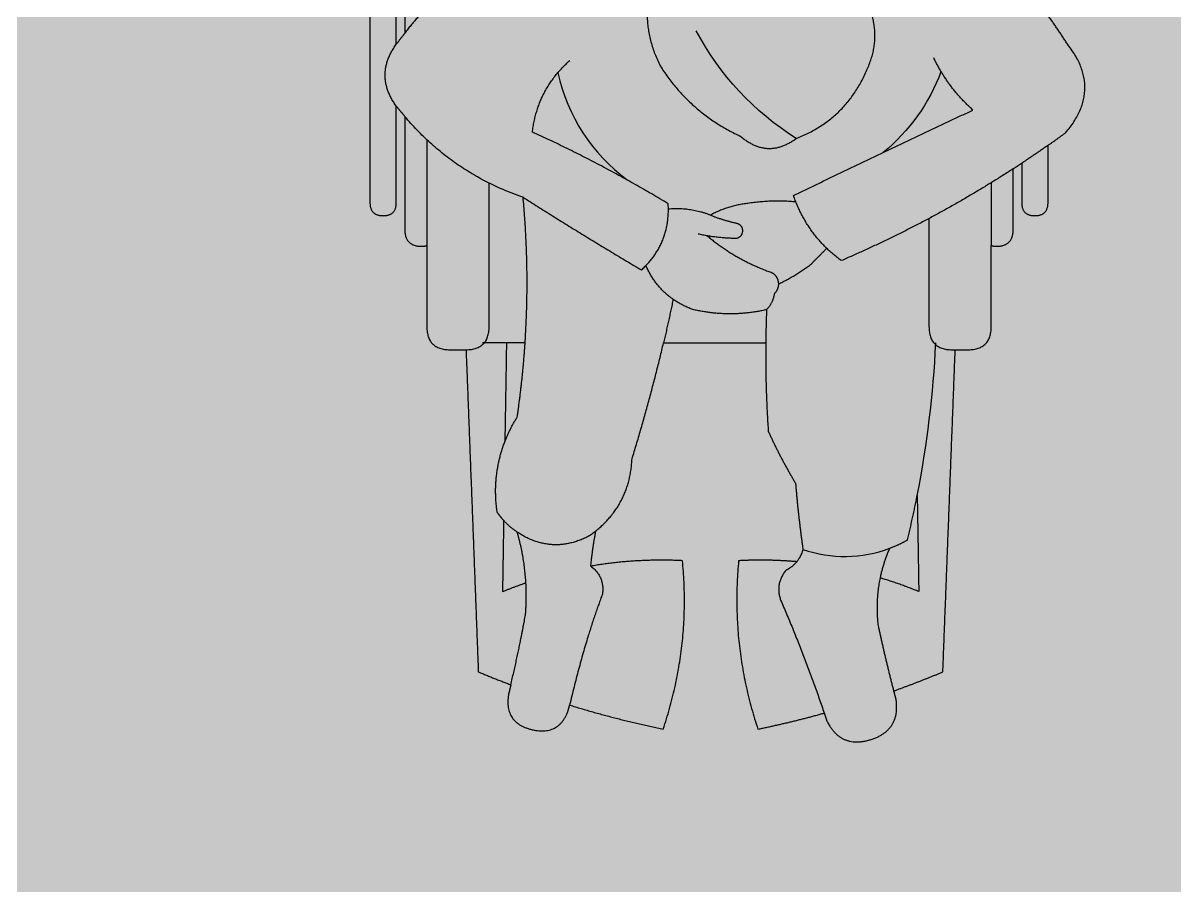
# Model space of a CAD drawing. Header units: metres. Extents: x -21.1 to 22.4, y -24.6 to 9.7.
# Drawn here: x 16.882 to 18.251, y -15.346 to -14.32 of the extents above; entities that cross this region are included whole.
import ezdxf

# ---------------------------------------------------------------- set-up
doc = ezdxf.new("R2010")
doc.units = ezdxf.units.M
doc.layers.add('Imported blocks', color=7, linetype='Continuous', true_color=0xc57dd9)
doc.layers.add('Style example', color=7, linetype='Continuous', true_color=0x469c80)

# ---------------------------------------------------------------- blocks, each defined once
blk = doc.blocks.new('Person disabled B')
at = {"layer": 'Imported blocks', "transparency": 33554483}
h = blk.add_hatch(color=256, dxfattribs=at)
edge = h.paths.add_edge_path(flags=0)
edge.add_spline(control_points=[(0.9569, 1.0308), (0.9569, 1.1481), (0.9569, 1.2653)], knot_values=[0, 0, 0, 1, 1, 1], degree=2, periodic=0)
edge.add_spline(control_points=[(0.9569, 1.2653), (0.9595, 1.2691), (0.962, 1.2729)], knot_values=[0, 0, 0, 1, 1, 1], degree=2, periodic=0)
edge.add_spline(control_points=[(0.962, 1.2729), (0.962, 1.3241), (0.962, 1.3754)], knot_values=[0, 0, 0, 1, 1, 1], degree=2, periodic=0)
edge.add_spline(control_points=[(0.962, 1.3754), (0.943, 1.3754), (0.9241, 1.3754)], knot_values=[0, 0, 0, 1, 1, 1], degree=2, periodic=0)
edge.add_spline(control_points=[(0.9241, 1.3754), (0.9241, 1.3238), (0.9241, 1.2723)], knot_values=[0, 0, 0, 1, 1, 1], degree=2, periodic=0)
edge.add_spline(control_points=[(0.9241, 1.2723), (0.9281, 1.2684), (0.9321, 1.2645)], knot_values=[0, 0, 0, 1, 1, 1], degree=2, periodic=0)
edge.add_spline(control_points=[(0.9321, 1.2645), (0.9321, 1.205), (0.9321, 1.1456)], knot_values=[0, 0, 0, 1, 1, 1], degree=2, periodic=0)
edge.add_spline(control_points=[(0.9321, 1.1456), (0.703, 1.169), (0.474, 1.1456)], knot_values=[0, 0, 0, 1, 1, 1], degree=2, periodic=0)
edge.add_spline(control_points=[(0.474, 1.1456), (0.474, 1.205), (0.474, 1.2645)], knot_values=[0, 0, 0, 1, 1, 1], degree=2, periodic=0)
edge.add_spline(control_points=[(0.474, 1.2645), (0.478, 1.2684), (0.4819, 1.2723)], knot_values=[0, 0, 0, 1, 1, 1], degree=2, periodic=0)
edge.add_spline(control_points=[(0.4819, 1.2723), (0.4819, 1.3238), (0.4819, 1.3754)], knot_values=[0, 0, 0, 1, 1, 1], degree=2, periodic=0)
edge.add_spline(control_points=[(0.4819, 1.3754), (0.463, 1.3754), (0.4441, 1.3754)], knot_values=[0, 0, 0, 1, 1, 1], degree=2, periodic=0)
edge.add_spline(control_points=[(0.4441, 1.3754), (0.4441, 1.3241), (0.4441, 1.2729)], knot_values=[0, 0, 0, 1, 1, 1], degree=2, periodic=0)
edge.add_spline(control_points=[(0.4441, 1.2729), (0.4466, 1.2691), (0.4491, 1.2653)], knot_values=[0, 0, 0, 1, 1, 1], degree=2, periodic=0)
edge.add_spline(control_points=[(0.4491, 1.2653), (0.4491, 1.1481), (0.4491, 1.0309)], knot_values=[0, 0, 0, 1, 1, 1], degree=2, periodic=0)
edge.add_spline(control_points=[(0.4491, 1.0309), (0.4465, 1.0315), (0.4439, 1.0315)], knot_values=[0, 0, 0, 1, 1, 1], degree=2, periodic=0)
edge.add_spline(control_points=[(0.4439, 1.0315), (0.4353, 1.0315), (0.4267, 1.0315)], knot_values=[0, 0, 0, 1, 1, 1], degree=2, periodic=0)
edge.add_spline(control_points=[(0.4267, 1.0315), (0.42, 1.0315), (0.4143, 1.0281)], knot_values=[0, 0, 0, 1, 1, 1], degree=2, periodic=0)
edge.add_spline(control_points=[(0.4143, 1.0281), (0.4143, 1.1555), (0.4143, 1.2829)], knot_values=[0, 0, 0, 1, 1, 1], degree=2, periodic=0)
edge.add_spline(control_points=[(0.4143, 1.2829), (0.4143, 1.3008), (0.3964, 1.3008)], knot_values=[0, 0, 0, 1, 1, 1], degree=2, periodic=0)
edge.add_spline(control_points=[(0.3964, 1.3008), (0.3786, 1.3008), (0.3786, 1.2829)], knot_values=[0, 0, 0, 1, 1, 1], degree=2, periodic=0)
edge.add_spline(control_points=[(0.3786, 1.2829), (0.3786, 1.0717), (0.3786, 0.8604)], knot_values=[0, 0, 0, 1, 1, 1], degree=2, periodic=0)
edge.add_spline(control_points=[(0.3786, 0.8604), (0.3741, 0.8545), (0.3695, 0.8485)], knot_values=[0, 0, 0, 1, 1, 1], degree=2, periodic=0)
edge.add_spline(control_points=[(0.3695, 0.8485), (0.3695, 1.0486), (0.3695, 1.2488)], knot_values=[0, 0, 0, 1, 1, 1], degree=2, periodic=0)
edge.add_spline(control_points=[(0.3695, 1.2488), (0.3695, 1.2628), (0.3555, 1.2628)], knot_values=[0, 0, 0, 1, 1, 1], degree=2, periodic=0)
edge.add_spline(control_points=[(0.3555, 1.2628), (0.3414, 1.2628), (0.3414, 1.2488)], knot_values=[0, 0, 0, 1, 1, 1], degree=2, periodic=0)
edge.add_spline(control_points=[(0.3414, 1.2488), (0.3414, 0.9641), (0.3414, 0.6794)], knot_values=[0, 0, 0, 1, 1, 1], degree=2, periodic=0)
edge.add_spline(control_points=[(0.3414, 0.6794), (0.3414, 0.6654), (0.3555, 0.6654)], knot_values=[0, 0, 0, 1, 1, 1], degree=2, periodic=0)
edge.add_spline(control_points=[(0.3555, 0.6654), (0.3695, 0.6654), (0.3695, 0.6794)], knot_values=[0, 0, 0, 1, 1, 1], degree=2, periodic=0)
edge.add_spline(control_points=[(0.3695, 0.6794), (0.3695, 0.7309), (0.3695, 0.7823)], knot_values=[0, 0, 0, 1, 1, 1], degree=2, periodic=0)
edge.add_spline(control_points=[(0.3695, 0.7823), (0.3741, 0.7768), (0.3786, 0.7713)], knot_values=[0, 0, 0, 1, 1, 1], degree=2, periodic=0)
edge.add_spline(control_points=[(0.3786, 0.7713), (0.3786, 0.7109), (0.3786, 0.6505)], knot_values=[0, 0, 0, 1, 1, 1], degree=2, periodic=0)
edge.add_spline(control_points=[(0.3786, 0.6505), (0.3786, 0.6327), (0.3964, 0.6327)], knot_values=[0, 0, 0, 1, 1, 1], degree=2, periodic=0)
edge.add_spline(control_points=[(0.3964, 0.6327), (0.3993, 0.6327), (0.4021, 0.6336)], knot_values=[0, 0, 0, 1, 1, 1], degree=2, periodic=0)
edge.add_spline(control_points=[(0.4021, 0.6336), (0.4021, 0.5903), (0.4021, 0.5469)], knot_values=[0, 0, 0, 1, 1, 1], degree=2, periodic=0)
edge.add_spline(control_points=[(0.4021, 0.5469), (0.4021, 0.5223), (0.4267, 0.5223)], knot_values=[0, 0, 0, 1, 1, 1], degree=2, periodic=0)
edge.add_spline(control_points=[(0.4267, 0.5223), (0.4353, 0.5223), (0.4439, 0.5223)], knot_values=[0, 0, 0, 1, 1, 1], degree=2, periodic=0)
edge.add_spline(control_points=[(0.4439, 0.5223), (0.4505, 0.3503), (0.457, 0.1783)], knot_values=[0, 0, 0, 1, 1, 1], degree=2, periodic=0)
edge.add_spline(control_points=[(0.457, 0.1783), (0.4743, 0.1711), (0.4917, 0.1645)], knot_values=[0, 0, 0, 1, 1, 1], degree=2, periodic=0)
edge.add_spline(control_points=[(0.4917, 0.1645), (0.4905, 0.1594), (0.4892, 0.1541)], knot_values=[0, 0, 0, 1, 1, 1], degree=2, periodic=0)
edge.add_spline(control_points=[(0.4892, 0.1541), (0.4844, 0.1235), (0.5146, 0.1166)], knot_values=[0, 0, 0, 1, 1, 1], degree=2, periodic=0)
edge.add_spline(control_points=[(0.5146, 0.1166), (0.5447, 0.1097), (0.5536, 0.1394)], knot_values=[0, 0, 0, 1, 1, 1], degree=2, periodic=0)
edge.add_spline(control_points=[(0.5536, 0.1394), (0.554, 0.1411), (0.5544, 0.1429)], knot_values=[0, 0, 0, 1, 1, 1], degree=2, periodic=0)
edge.add_spline(control_points=[(0.5544, 0.1429), (0.6038, 0.1276), (0.6543, 0.1172)], knot_values=[0, 0, 0, 1, 1, 1], degree=2, periodic=0)
edge.add_spline(control_points=[(0.6543, 0.1172), (0.6838, 0.2049), (0.6749, 0.297)], knot_values=[0, 0, 0, 1, 1, 1], degree=2, periodic=0)
edge.add_spline(control_points=[(0.6749, 0.297), (0.6256, 0.2995), (0.577, 0.2912)], knot_values=[0, 0, 0, 1, 1, 1], degree=2, periodic=0)
edge.add_spline(control_points=[(0.577, 0.2912), (0.579, 0.31), (0.5824, 0.3287)], knot_values=[0, 0, 0, 1, 1, 1], degree=2, periodic=0)
edge.add_spline(control_points=[(0.5824, 0.3287), (0.619, 0.3586), (0.621, 0.4058)], knot_values=[0, 0, 0, 1, 1, 1], degree=2, periodic=0)
edge.add_spline(control_points=[(0.621, 0.4058), (0.64, 0.4671), (0.6546, 0.5295)], knot_values=[0, 0, 0, 1, 1, 1], degree=2, periodic=0)
edge.add_spline(control_points=[(0.6546, 0.5295), (0.7091, 0.5295), (0.7637, 0.5295)], knot_values=[0, 0, 0, 1, 1, 1], degree=2, periodic=0)
edge.add_spline(control_points=[(0.7637, 0.5295), (0.7632, 0.4823), (0.7664, 0.4352)], knot_values=[0, 0, 0, 1, 1, 1], degree=2, periodic=0)
edge.add_spline(control_points=[(0.7664, 0.4352), (0.7793, 0.4066), (0.7955, 0.3797)], knot_values=[0, 0, 0, 1, 1, 1], degree=2, periodic=0)
edge.add_spline(control_points=[(0.7955, 0.3797), (0.7984, 0.3443), (0.8034, 0.3091)], knot_values=[0, 0, 0, 1, 1, 1], degree=2, periodic=0)
edge.add_spline(control_points=[(0.8034, 0.3091), (0.8015, 0.3018), (0.7967, 0.2959)], knot_values=[0, 0, 0, 1, 1, 1], degree=2, periodic=0)
edge.add_spline(control_points=[(0.7967, 0.2959), (0.7658, 0.2986), (0.7348, 0.297)], knot_values=[0, 0, 0, 1, 1, 1], degree=2, periodic=0)
edge.add_spline(control_points=[(0.7348, 0.297), (0.726, 0.2049), (0.7554, 0.1172)], knot_values=[0, 0, 0, 1, 1, 1], degree=2, periodic=0)
edge.add_spline(control_points=[(0.7554, 0.1172), (0.791, 0.1245), (0.8261, 0.1343)], knot_values=[0, 0, 0, 1, 1, 1], degree=2, periodic=0)
edge.add_spline(control_points=[(0.8261, 0.1343), (0.8273, 0.1305), (0.8286, 0.1267)], knot_values=[0, 0, 0, 1, 1, 1], degree=2, periodic=0)
edge.add_spline(control_points=[(0.8286, 0.1267), (0.843, 0.0962), (0.8753, 0.1059)], knot_values=[0, 0, 0, 1, 1, 1], degree=2, periodic=0)
edge.add_spline(control_points=[(0.8753, 0.1059), (0.9075, 0.1156), (0.9028, 0.1489)], knot_values=[0, 0, 0, 1, 1, 1], degree=2, periodic=0)
edge.add_spline(control_points=[(0.9028, 0.1489), (0.9016, 0.1534), (0.9004, 0.158)], knot_values=[0, 0, 0, 1, 1, 1], degree=2, periodic=0)
edge.add_spline(control_points=[(0.9004, 0.158), (0.9268, 0.1675), (0.9527, 0.1783)], knot_values=[0, 0, 0, 1, 1, 1], degree=2, periodic=0)
edge.add_spline(control_points=[(0.9527, 0.1783), (0.9593, 0.3503), (0.9659, 0.5223)], knot_values=[0, 0, 0, 1, 1, 1], degree=2, periodic=0)
edge.add_spline(control_points=[(0.9659, 0.5223), (0.9728, 0.5223), (0.9798, 0.5223)], knot_values=[0, 0, 0, 1, 1, 1], degree=2, periodic=0)
edge.add_spline(control_points=[(0.9798, 0.5223), (1.0043, 0.5223), (1.0043, 0.5469)], knot_values=[0, 0, 0, 1, 1, 1], degree=2, periodic=0)
edge.add_spline(control_points=[(1.0043, 0.5469), (1.0043, 0.5903), (1.0043, 0.6336)], knot_values=[0, 0, 0, 1, 1, 1], degree=2, periodic=0)
edge.add_spline(control_points=[(1.0043, 0.6336), (1.007, 0.6327), (1.0099, 0.6327)], knot_values=[0, 0, 0, 1, 1, 1], degree=2, periodic=0)
edge.add_spline(control_points=[(1.0099, 0.6327), (1.0277, 0.6327), (1.0277, 0.6505)], knot_values=[0, 0, 0, 1, 1, 1], degree=2, periodic=0)
edge.add_spline(control_points=[(1.0277, 0.6505), (1.0277, 0.683), (1.0277, 0.7154)], knot_values=[0, 0, 0, 1, 1, 1], degree=2, periodic=0)
edge.add_spline(control_points=[(1.0277, 0.7154), (1.0323, 0.7184), (1.0368, 0.7214)], knot_values=[0, 0, 0, 1, 1, 1], degree=2, periodic=0)
edge.add_spline(control_points=[(1.0368, 0.7214), (1.0368, 0.7004), (1.0368, 0.6794)], knot_values=[0, 0, 0, 1, 1, 1], degree=2, periodic=0)
edge.add_spline(control_points=[(1.0368, 0.6794), (1.0368, 0.6654), (1.0508, 0.6654)], knot_values=[0, 0, 0, 1, 1, 1], degree=2, periodic=0)
edge.add_spline(control_points=[(1.0508, 0.6654), (1.0649, 0.6654), (1.0649, 0.6794)], knot_values=[0, 0, 0, 1, 1, 1], degree=2, periodic=0)
edge.add_spline(control_points=[(1.0649, 0.6794), (1.0649, 0.7099), (1.0649, 0.7405)], knot_values=[0, 0, 0, 1, 1, 1], degree=2, periodic=0)
edge.add_spline(control_points=[(1.0649, 0.7405), (1.0744, 0.7471), (1.0837, 0.754)], knot_values=[0, 0, 0, 1, 1, 1], degree=2, periodic=0)
edge.add_spline(control_points=[(1.0837, 0.754), (1.124, 0.8009), (1.0852, 0.8491)], knot_values=[0, 0, 0, 1, 1, 1], degree=2, periodic=0)
edge.add_spline(control_points=[(1.0852, 0.8491), (1.0755, 0.8644), (1.0649, 0.8792)], knot_values=[0, 0, 0, 1, 1, 1], degree=2, periodic=0)
edge.add_spline(control_points=[(1.0649, 0.8792), (1.0649, 1.064), (1.0649, 1.2488)], knot_values=[0, 0, 0, 1, 1, 1], degree=2, periodic=0)
edge.add_spline(control_points=[(1.0649, 1.2488), (1.0649, 1.2628), (1.0508, 1.2628)], knot_values=[0, 0, 0, 1, 1, 1], degree=2, periodic=0)
edge.add_spline(control_points=[(1.0508, 1.2628), (1.0368, 1.2628), (1.0368, 1.2488)], knot_values=[0, 0, 0, 1, 1, 1], degree=2, periodic=0)
edge.add_spline(control_points=[(1.0368, 1.2488), (1.0368, 1.0822), (1.0368, 0.9156)], knot_values=[0, 0, 0, 1, 1, 1], degree=2, periodic=0)
edge.add_spline(control_points=[(1.0368, 0.9156), (1.0323, 0.921), (1.0277, 0.9263)], knot_values=[0, 0, 0, 1, 1, 1], degree=2, periodic=0)
edge.add_spline(control_points=[(1.0277, 0.9263), (1.0277, 1.1046), (1.0277, 1.2829)], knot_values=[0, 0, 0, 1, 1, 1], degree=2, periodic=0)
edge.add_spline(control_points=[(1.0277, 1.2829), (1.0277, 1.3008), (1.0099, 1.3008)], knot_values=[0, 0, 0, 1, 1, 1], degree=2, periodic=0)
edge.add_spline(control_points=[(1.0099, 1.3008), (0.992, 1.3008), (0.992, 1.2829)], knot_values=[0, 0, 0, 1, 1, 1], degree=2, periodic=0)
edge.add_spline(control_points=[(0.992, 1.2829), (0.992, 1.1556), (0.992, 1.0282)], knot_values=[0, 0, 0, 1, 1, 1], degree=2, periodic=0)
edge.add_spline(control_points=[(0.992, 1.0282), (0.9863, 1.0315), (0.9798, 1.0315)], knot_values=[0, 0, 0, 1, 1, 1], degree=2, periodic=0)
edge.add_spline(control_points=[(0.9798, 1.0315), (0.9711, 1.0315), (0.9625, 1.0315)], knot_values=[0, 0, 0, 1, 1, 1], degree=2, periodic=0)
edge.add_spline(control_points=[(0.9625, 1.0315), (0.9597, 1.0315), (0.9569, 1.0308)], knot_values=[0, 0, 0, 1, 1, 1], degree=2, periodic=0)
h = blk.add_hatch(color=256, dxfattribs=at)
edge = h.paths.add_edge_path(flags=0)
edge.add_spline(control_points=[(1.0277, 0.9263), (1.0006, 0.9576), (0.9697, 0.9851)], knot_values=[0, 0, 0, 1, 1, 1], degree=2, periodic=0)
edge.add_spline(control_points=[(0.9697, 0.9851), (0.9191, 1.0533), (0.8461, 1.0967)], knot_values=[0, 0, 0, 1, 1, 1], degree=2, periodic=0)
edge.add_spline(control_points=[(0.8461, 1.0967), (0.7611, 1.1273), (0.6733, 1.1061)], knot_values=[0, 0, 0, 1, 1, 1], degree=2, periodic=0)
edge.add_spline(control_points=[(0.6733, 1.1061), (0.5721, 1.0886), (0.5179, 1.0015)], knot_values=[0, 0, 0, 1, 1, 1], degree=2, periodic=0)
edge.add_spline(control_points=[(0.5179, 1.0015), (0.4821, 0.9552), (0.4385, 0.9162)], knot_values=[0, 0, 0, 1, 1, 1], degree=2, periodic=0)
edge.add_spline(control_points=[(0.4385, 0.9162), (0.4035, 0.8937), (0.3786, 0.8604)], knot_values=[0, 0, 0, 1, 1, 1], degree=2, periodic=0)
edge.add_line((0.3786, 0.8604), (1.0277, 0.9263))
h = blk.add_hatch(color=256, dxfattribs=at)
edge = h.paths.add_edge_path(flags=0)
edge.add_spline(control_points=[(0.8125, 0.971), (0.7715, 1.0175), (0.7145, 0.993)], knot_values=[0, 0, 0, 1, 1, 1], degree=2, periodic=0)
edge.add_spline(control_points=[(0.7145, 0.993), (0.6696, 0.9717), (0.6469, 0.9276)], knot_values=[0, 0, 0, 1, 1, 1], degree=2, periodic=0)
edge.add_spline(control_points=[(0.6469, 0.9276), (0.6252, 0.8746), (0.652, 0.8239)], knot_values=[0, 0, 0, 1, 1, 1], degree=2, periodic=0)
edge.add_spline(control_points=[(0.652, 0.8239), (0.6838, 0.7746), (0.737, 0.7501)], knot_values=[0, 0, 0, 1, 1, 1], degree=2, periodic=0)
edge.add_spline(control_points=[(0.737, 0.7501), (0.7657, 0.7255), (0.7962, 0.7478)], knot_values=[0, 0, 0, 1, 1, 1], degree=2, periodic=0)
edge.add_spline(control_points=[(0.7962, 0.7478), (0.8494, 0.7685), (0.8717, 0.8211)], knot_values=[0, 0, 0, 1, 1, 1], degree=2, periodic=0)
edge.add_spline(control_points=[(0.8717, 0.8211), (0.8931, 0.8683), (0.861, 0.909)], knot_values=[0, 0, 0, 1, 1, 1], degree=2, periodic=0)
edge.add_spline(control_points=[(0.861, 0.909), (0.8372, 0.9403), (0.8125, 0.971)], knot_values=[0, 0, 0, 1, 1, 1], degree=2, periodic=0)
h = blk.add_hatch(color=256, dxfattribs=at)
edge = h.paths.add_edge_path(flags=0)
edge.add_spline(control_points=[(0.7962, 0.7478), (0.751, 0.7764), (0.7145, 0.8157), (0.6895, 0.8629)], knot_values=[0, 0, 0, 0, 1, 1, 1, 1], degree=3, periodic=0)
edge.add_line((0.6895, 0.8629), (0.7962, 0.7478))
h = blk.add_hatch(color=256, dxfattribs=at)
edge = h.paths.add_edge_path(flags=0)
edge.add_spline(control_points=[(0.3695, 0.7823), (0.3456, 0.8154), (0.3695, 0.8485)], knot_values=[0, 0, 0, 1, 1, 1], degree=2, periodic=0)
edge.add_line((0.3695, 0.8485), (0.3695, 0.7823))
h = blk.add_hatch(color=256, dxfattribs=at)
edge = h.paths.add_edge_path(flags=0)
edge.add_spline(control_points=[(0.5069, 0.5295), (0.512, 0.6074), (0.5048, 0.6851)], knot_values=[0, 0, 0, 1, 1, 1], degree=2, periodic=0)
edge.add_spline(control_points=[(0.5048, 0.6851), (0.5672, 0.6452), (0.6311, 0.6075)], knot_values=[0, 0, 0, 1, 1, 1], degree=2, periodic=0)
edge.add_spline(control_points=[(0.6311, 0.6075), (0.6622, 0.636), (0.6596, 0.6781)], knot_values=[0, 0, 0, 1, 1, 1], degree=2, periodic=0)
edge.add_spline(control_points=[(0.6596, 0.6781), (0.5894, 0.7206), (0.5147, 0.7547)], knot_values=[0, 0, 0, 1, 1, 1], degree=2, periodic=0)
edge.add_spline(control_points=[(0.5147, 0.7547), (0.5202, 0.8006), (0.5548, 0.8312)], knot_values=[0, 0, 0, 1, 1, 1], degree=2, periodic=0)
edge.add_line((0.5548, 0.8312), (0.5069, 0.5295))
h = blk.add_hatch(color=256, dxfattribs=at)
edge = h.paths.add_edge_path(flags=0)
edge.add_spline(control_points=[(1.0277, 0.7154), (0.9401, 0.6586), (0.8443, 0.6174)], knot_values=[0, 0, 0, 1, 1, 1], degree=2, periodic=0)
edge.add_spline(control_points=[(0.8443, 0.6174), (0.808, 0.6443), (0.7933, 0.687)], knot_values=[0, 0, 0, 1, 1, 1], degree=2, periodic=0)
edge.add_spline(control_points=[(0.7933, 0.687), (0.8889, 0.733), (0.9848, 0.7782)], knot_values=[0, 0, 0, 1, 1, 1], degree=2, periodic=0)
edge.add_spline(control_points=[(0.9848, 0.7782), (0.9583, 0.8018), (0.943, 0.8338)], knot_values=[0, 0, 0, 1, 1, 1], degree=2, periodic=0)
edge.add_line((0.943, 0.8338), (1.0277, 0.7154))
h = blk.add_hatch(color=256, dxfattribs=at)
edge = h.paths.add_edge_path(flags=0)
edge.add_spline(control_points=[(0.542, 0.818), (0.5522, 0.7718), (0.578, 0.7318), (0.6159, 0.7035)], knot_values=[0, 0, 0, 0, 1, 1, 1, 1], degree=3, periodic=0)
edge.add_line((0.6159, 0.7035), (0.542, 0.818))
h = blk.add_hatch(color=256, dxfattribs=at)
edge = h.paths.add_edge_path(flags=0)
edge.add_spline(control_points=[(0.9507, 0.8193), (0.9381, 0.7854), (0.917, 0.7558), (0.889, 0.7328)], knot_values=[0, 0, 0, 0, 1, 1, 1, 1], degree=3, periodic=0)
edge.add_line((0.889, 0.7328), (0.9507, 0.8193))
h = blk.add_hatch(color=256, dxfattribs=at)
edge = h.paths.add_edge_path(flags=0)
edge.add_spline(control_points=[(0.5048, 0.6851), (0.4297, 0.7107), (0.3786, 0.7713)], knot_values=[0, 0, 0, 1, 1, 1], degree=2, periodic=0)
edge.add_line((0.3786, 0.7713), (0.5048, 0.6851))
h = blk.add_hatch(color=256, dxfattribs=at)
edge = h.paths.add_edge_path(flags=0)
edge.add_spline(control_points=[(0.4021, 0.7466), (0.4021, 0.6901), (0.4021, 0.6336)], knot_values=[0, 0, 0, 1, 1, 1], degree=2, periodic=0)
edge.add_line((0.4021, 0.6336), (0.4021, 0.7466))
h = blk.add_hatch(color=256, dxfattribs=at)
edge = h.paths.add_edge_path(flags=0)
edge.add_spline(control_points=[(1.0649, 0.7405), (1.051, 0.7307), (1.0368, 0.7214)], knot_values=[0, 0, 0, 1, 1, 1], degree=2, periodic=0)
edge.add_line((1.0368, 0.7214), (1.0649, 0.7405))
h = blk.add_hatch(color=256, dxfattribs=at)
edge = h.paths.add_edge_path(flags=0)
edge.add_spline(control_points=[(1.0043, 0.7006), (1.0043, 0.6671), (1.0043, 0.6336)], knot_values=[0, 0, 0, 1, 1, 1], degree=2, periodic=0)
edge.add_line((1.0043, 0.6336), (1.0043, 0.7006))
h = blk.add_hatch(color=256, dxfattribs=at)
edge = h.paths.add_edge_path(flags=0)
edge.add_spline(control_points=[(0.4439, 0.5223), (0.4685, 0.5223), (0.4685, 0.5469)], knot_values=[0, 0, 0, 1, 1, 1], degree=2, periodic=0)
edge.add_spline(control_points=[(0.4685, 0.5469), (0.4685, 0.6236), (0.4685, 0.7004)], knot_values=[0, 0, 0, 1, 1, 1], degree=2, periodic=0)
edge.add_line((0.4685, 0.7004), (0.4439, 0.5223))
h = blk.add_hatch(color=256, dxfattribs=at)
edge = h.paths.add_edge_path(flags=0)
edge.add_spline(control_points=[(0.7959, 0.6801), (0.7702, 0.6824), (0.7447, 0.6785)], knot_values=[0, 0, 0, 1, 1, 1], degree=2, periodic=0)
edge.add_spline(control_points=[(0.7447, 0.6785), (0.7235, 0.6762), (0.7049, 0.6661)], knot_values=[0, 0, 0, 1, 1, 1], degree=2, periodic=0)
edge.add_line((0.7049, 0.6661), (0.7959, 0.6801))
h = blk.add_hatch(color=256, dxfattribs=at)
edge = h.paths.add_edge_path(flags=0)
edge.add_spline(control_points=[(0.6598, 0.6727), (0.6859, 0.675), (0.7097, 0.664)], knot_values=[0, 0, 0, 1, 1, 1], degree=2, periodic=0)
edge.add_spline(control_points=[(0.7097, 0.664), (0.7215, 0.6598), (0.7337, 0.6572)], knot_values=[0, 0, 0, 1, 1, 1], degree=2, periodic=0)
edge.add_spline(control_points=[(0.7337, 0.6572), (0.7392, 0.6547), (0.7388, 0.6487)], knot_values=[0, 0, 0, 1, 1, 1], degree=2, periodic=0)
edge.add_spline(control_points=[(0.7388, 0.6487), (0.7383, 0.6427), (0.7325, 0.6411)], knot_values=[0, 0, 0, 1, 1, 1], degree=2, periodic=0)
edge.add_spline(control_points=[(0.7325, 0.6411), (0.7118, 0.6412), (0.6917, 0.6458)], knot_values=[0, 0, 0, 1, 1, 1], degree=2, periodic=0)
edge.add_line((0.6917, 0.6458), (0.6598, 0.6727))
h = blk.add_hatch(color=256, dxfattribs=at)
edge = h.paths.add_edge_path(flags=0)
edge.add_spline(control_points=[(0.9379, 0.6625), (0.9379, 0.6047), (0.9379, 0.5469)], knot_values=[0, 0, 0, 1, 1, 1], degree=2, periodic=0)
edge.add_spline(control_points=[(0.9379, 0.5469), (0.9379, 0.5223), (0.9625, 0.5223)], knot_values=[0, 0, 0, 1, 1, 1], degree=2, periodic=0)
edge.add_spline(control_points=[(0.9625, 0.5223), (0.9642, 0.5223), (0.9659, 0.5223)], knot_values=[0, 0, 0, 1, 1, 1], degree=2, periodic=0)
edge.add_line((0.9659, 0.5223), (0.9379, 0.6625))
h = blk.add_hatch(color=256, dxfattribs=at)
edge = h.paths.add_edge_path(flags=0)
edge.add_spline(control_points=[(0.7012, 0.6439), (0.7323, 0.6179), (0.7706, 0.6045)], knot_values=[0, 0, 0, 1, 1, 1], degree=2, periodic=0)
edge.add_spline(control_points=[(0.7706, 0.6045), (0.7764, 0.6008), (0.7771, 0.5939)], knot_values=[0, 0, 0, 1, 1, 1], degree=2, periodic=0)
edge.add_spline(control_points=[(0.7771, 0.5939), (0.7778, 0.5871), (0.7729, 0.5822)], knot_values=[0, 0, 0, 1, 1, 1], degree=2, periodic=0)
edge.add_spline(control_points=[(0.7729, 0.5822), (0.7714, 0.5723), (0.7645, 0.565)], knot_values=[0, 0, 0, 1, 1, 1], degree=2, periodic=0)
edge.add_spline(control_points=[(0.7645, 0.565), (0.7252, 0.556), (0.6859, 0.5652)], knot_values=[0, 0, 0, 1, 1, 1], degree=2, periodic=0)
edge.add_spline(control_points=[(0.6859, 0.5652), (0.6508, 0.578), (0.6358, 0.6122)], knot_values=[0, 0, 0, 1, 1, 1], degree=2, periodic=0)
edge.add_line((0.6358, 0.6122), (0.7012, 0.6439))
h = blk.add_hatch(color=256, dxfattribs=at)
edge = h.paths.add_edge_path(flags=0)
edge.add_spline(control_points=[(0.7772, 0.5925), (0.796, 0.6013), (0.8124, 0.6139)], knot_values=[0, 0, 0, 1, 1, 1], degree=2, periodic=0)
edge.add_spline(control_points=[(0.8124, 0.6139), (0.8206, 0.6223), (0.8288, 0.6306)], knot_values=[0, 0, 0, 1, 1, 1], degree=2, periodic=0)
edge.add_line((0.8288, 0.6306), (0.7772, 0.5925))
h = blk.add_hatch(color=256, dxfattribs=at)
edge = h.paths.add_edge_path(flags=0)
edge.add_spline(control_points=[(0.6649, 0.5763), (0.6601, 0.5528), (0.6546, 0.5295)], knot_values=[0, 0, 0, 1, 1, 1], degree=2, periodic=0)
edge.add_line((0.6546, 0.5295), (0.6649, 0.5763))
h = blk.add_hatch(color=256, dxfattribs=at)
edge = h.paths.add_edge_path(flags=0)
edge.add_spline(control_points=[(0.7645, 0.565), (0.7641, 0.5532), (0.7638, 0.5414), (0.7637, 0.5295)], knot_values=[0, 0, 0, 0, 1, 1, 1, 1], degree=3, periodic=0)
edge.add_line((0.7637, 0.5295), (0.7645, 0.565))
h = blk.add_hatch(color=256, dxfattribs=at)
edge = h.paths.add_edge_path(flags=0)
edge.add_spline(control_points=[(0.487, 0.5295), (0.4742, 0.5295), (0.4613, 0.5295)], knot_values=[0, 0, 0, 1, 1, 1], degree=2, periodic=0)
edge.add_line((0.4613, 0.5295), (0.487, 0.5295))
h = blk.add_hatch(color=256, dxfattribs=at)
edge = h.paths.add_edge_path(flags=0)
edge.add_spline(control_points=[(0.4853, 0.424), (0.4906, 0.4378), (0.4985, 0.4503)], knot_values=[0, 0, 0, 1, 1, 1], degree=2, periodic=0)
edge.add_spline(control_points=[(0.4985, 0.4503), (0.5043, 0.4897), (0.5069, 0.5295)], knot_values=[0, 0, 0, 1, 1, 1], degree=2, periodic=0)
edge.add_spline(control_points=[(0.5069, 0.5295), (0.497, 0.5295), (0.487, 0.5295)], knot_values=[0, 0, 0, 1, 1, 1], degree=2, periodic=0)
edge.add_spline(control_points=[(0.487, 0.5295), (0.4862, 0.4768), (0.4853, 0.424)], knot_values=[0, 0, 0, 1, 1, 1], degree=2, periodic=0)
h = blk.add_hatch(color=256, dxfattribs=at)
edge = h.paths.add_edge_path(flags=0)
edge.add_spline(control_points=[(0.9253, 0.3665), (0.9359, 0.4203), (0.9426, 0.4748), (0.9451, 0.5295)], knot_values=[0, 0, 0, 0, 1, 1, 1, 1], degree=3, periodic=0)
edge.add_line((0.9451, 0.5295), (0.9253, 0.3665))
h = blk.add_hatch(color=256, dxfattribs=at)
edge = h.paths.add_edge_path(flags=0)
edge.add_spline(control_points=[(0.4986, 0.3274), (0.4905, 0.3328), (0.484, 0.34)], knot_values=[0, 0, 0, 1, 1, 1], degree=2, periodic=0)
edge.add_spline(control_points=[(0.484, 0.34), (0.4803, 0.3442), (0.4772, 0.3488)], knot_values=[0, 0, 0, 1, 1, 1], degree=2, periodic=0)
edge.add_spline(control_points=[(0.4772, 0.3488), (0.4714, 0.3875), (0.4853, 0.424)], knot_values=[0, 0, 0, 1, 1, 1], degree=2, periodic=0)
edge.add_line((0.4853, 0.424), (0.4986, 0.3274))
h = blk.add_hatch(color=256, dxfattribs=at)
edge = h.paths.add_edge_path(flags=0)
edge.add_spline(control_points=[(0.9253, 0.3665), (0.9262, 0.3152), (0.927, 0.264)], knot_values=[0, 0, 0, 1, 1, 1], degree=2, periodic=0)
edge.add_spline(control_points=[(0.927, 0.264), (0.9069, 0.2723), (0.886, 0.2786)], knot_values=[0, 0, 0, 1, 1, 1], degree=2, periodic=0)
edge.add_spline(control_points=[(0.886, 0.2786), (0.8894, 0.295), (0.8961, 0.3104)], knot_values=[0, 0, 0, 1, 1, 1], degree=2, periodic=0)
edge.add_spline(control_points=[(0.8961, 0.3104), (0.9058, 0.314), (0.9149, 0.3191)], knot_values=[0, 0, 0, 1, 1, 1], degree=2, periodic=0)
edge.add_spline(control_points=[(0.9149, 0.3191), (0.9206, 0.3427), (0.9253, 0.3665)], knot_values=[0, 0, 0, 1, 1, 1], degree=2, periodic=0)
h = blk.add_hatch(color=256, dxfattribs=at)
edge = h.paths.add_edge_path(flags=0)
edge.add_spline(control_points=[(0.484, 0.34), (0.4834, 0.302), (0.4828, 0.264)], knot_values=[0, 0, 0, 1, 1, 1], degree=2, periodic=0)
edge.add_spline(control_points=[(0.4828, 0.264), (0.4951, 0.2691), (0.5078, 0.2734)], knot_values=[0, 0, 0, 1, 1, 1], degree=2, periodic=0)
edge.add_spline(control_points=[(0.5078, 0.2734), (0.5062, 0.3009), (0.4986, 0.3274)], knot_values=[0, 0, 0, 1, 1, 1], degree=2, periodic=0)
edge.add_spline(control_points=[(0.4986, 0.3274), (0.4905, 0.3328), (0.484, 0.34)], knot_values=[0, 0, 0, 1, 1, 1], degree=2, periodic=0)
h = blk.add_hatch(color=256, dxfattribs=at)
edge = h.paths.add_edge_path(flags=0)
edge.add_spline(control_points=[(0.5824, 0.3287), (0.5789, 0.3259), (0.5753, 0.3234)], knot_values=[0, 0, 0, 1, 1, 1], degree=2, periodic=0)
edge.add_spline(control_points=[(0.5753, 0.3234), (0.5357, 0.3028), (0.4986, 0.3274)], knot_values=[0, 0, 0, 1, 1, 1], degree=2, periodic=0)
edge.add_line((0.4986, 0.3274), (0.5824, 0.3287))
h = blk.add_hatch(color=256, dxfattribs=at)
edge = h.paths.add_edge_path(flags=0)
edge.add_spline(control_points=[(0.8034, 0.3091), (0.8337, 0.2986), (0.866, 0.299), (0.8961, 0.3104)], knot_values=[0, 0, 0, 0, 1, 1, 1, 1], degree=3, periodic=0)
edge.add_line((0.8961, 0.3104), (0.8034, 0.3091))
h = blk.add_hatch(color=256, dxfattribs=at)
edge = h.paths.add_edge_path(flags=0)
edge.add_spline(control_points=[(0.7967, 0.2959), (0.7919, 0.29), (0.7852, 0.2867)], knot_values=[0, 0, 0, 1, 1, 1], degree=2, periodic=0)
edge.add_spline(control_points=[(0.7852, 0.2867), (0.7736, 0.2724), (0.7796, 0.255)], knot_values=[0, 0, 0, 1, 1, 1], degree=2, periodic=0)
edge.add_spline(control_points=[(0.7796, 0.255), (0.8053, 0.1956), (0.8261, 0.1343)], knot_values=[0, 0, 0, 1, 1, 1], degree=2, periodic=0)
edge.add_line((0.8261, 0.1343), (0.7967, 0.2959))
h = blk.add_hatch(color=256, dxfattribs=at)
edge = h.paths.add_edge_path(flags=0)
edge.add_spline(control_points=[(0.577, 0.2912), (0.592, 0.2798), (0.5894, 0.2612)], knot_values=[0, 0, 0, 1, 1, 1], degree=2, periodic=0)
edge.add_spline(control_points=[(0.5894, 0.2612), (0.5707, 0.2118), (0.5544, 0.1429)], knot_values=[0, 0, 0, 1, 1, 1], degree=2, periodic=0)
edge.add_line((0.5544, 0.1429), (0.577, 0.2912))
h = blk.add_hatch(color=256, dxfattribs=at)
edge = h.paths.add_edge_path(flags=0)
edge.add_spline(control_points=[(0.4917, 0.1645), (0.5023, 0.2098), (0.5075, 0.2407)], knot_values=[0, 0, 0, 1, 1, 1], degree=2, periodic=0)
edge.add_spline(control_points=[(0.5075, 0.2407), (0.5087, 0.257), (0.5078, 0.2734)], knot_values=[0, 0, 0, 1, 1, 1], degree=2, periodic=0)
edge.add_line((0.5078, 0.2734), (0.4917, 0.1645))
h = blk.add_hatch(color=256, dxfattribs=at)
edge = h.paths.add_edge_path(flags=0)
edge.add_spline(control_points=[(0.9004, 0.158), (0.8915, 0.1925), (0.884, 0.2273)], knot_values=[0, 0, 0, 1, 1, 1], degree=2, periodic=0)
edge.add_spline(control_points=[(0.884, 0.2273), (0.8808, 0.2531), (0.886, 0.2786)], knot_values=[0, 0, 0, 1, 1, 1], degree=2, periodic=0)
edge.add_line((0.886, 0.2786), (0.9004, 0.158))
at = {"layer": 'Imported blocks'}
for points, degree in [([(0.3786, 1.2829), (0.3786, 1.0717), (0.3786, 0.8604)], 2), ([(0.3414, 1.2488), (0.3414, 0.9641), (0.3414, 0.6794)], 2), ([(0.3695, 0.8485), (0.3695, 1.0486), (0.3695, 1.2488)], 2), ([(0.6469, 0.9276), (0.6252, 0.8746), (0.652, 0.8239)], 2), ([(0.4385, 0.9162), (0.4035, 0.8937), (0.3786, 0.8604)], 2), ([(0.8717, 0.8211), (0.8931, 0.8683), (0.861, 0.909)], 2), ([(1.0852, 0.8491), (1.0755, 0.8644), (1.0649, 0.8792)], 2), ([(0.7962, 0.7478), (0.751, 0.7764), (0.7145, 0.8157), (0.6895, 0.8629)], 3), ([(0.3695, 0.7823), (0.3456, 0.8154), (0.3695, 0.8485)], 2), ([(0.3786, 0.8604), (0.3741, 0.8545), (0.3695, 0.8485)], 2), ([(1.0837, 0.754), (1.124, 0.8009), (1.0852, 0.8491)], 2), ([(0.5147, 0.7547), (0.5202, 0.8006), (0.5548, 0.8312)], 2), ([(0.652, 0.8239), (0.6838, 0.7746), (0.737, 0.7501)], 2), ([(0.9848, 0.7782), (0.9583, 0.8018), (0.943, 0.8338)], 2), ([(0.542, 0.818), (0.5522, 0.7718), (0.578, 0.7318), (0.6159, 0.7035)], 3), ([(0.7962, 0.7478), (0.8494, 0.7685), (0.8717, 0.8211)], 2), ([(0.9507, 0.8193), (0.9381, 0.7854), (0.917, 0.7558), (0.889, 0.7328)], 3), ([(0.3695, 0.6794), (0.3695, 0.7309), (0.3695, 0.7823)], 2), ([(0.3695, 0.7823), (0.3741, 0.7768), (0.3786, 0.7713)], 2), ([(0.7933, 0.687), (0.8889, 0.733), (0.9848, 0.7782)], 2), ([(0.3786, 0.7713), (0.3786, 0.7109), (0.3786, 0.6505)], 2), ([(0.5048, 0.6851), (0.4297, 0.7107), (0.3786, 0.7713)], 2), ([(0.6596, 0.6781), (0.5894, 0.7206), (0.5147, 0.7547)], 2), ([(0.737, 0.7501), (0.7657, 0.7255), (0.7962, 0.7478)], 2), ([(1.0649, 0.7405), (1.0744, 0.7471), (1.0837, 0.754)], 2), ([(0.4021, 0.7466), (0.4021, 0.6901), (0.4021, 0.6336)], 2), ([(1.0649, 0.7405), (1.051, 0.7307), (1.0368, 0.7214)], 2), ([(1.0649, 0.6794), (1.0649, 0.7099), (1.0649, 0.7405)], 2), ([(1.0277, 0.7154), (0.9401, 0.6586), (0.8443, 0.6174)], 2), ([(1.0277, 0.7154), (1.0323, 0.7184), (1.0368, 0.7214)], 2), ([(1.0277, 0.6505), (1.0277, 0.683), (1.0277, 0.7154)], 2), ([(1.0368, 0.7214), (1.0368, 0.7004), (1.0368, 0.6794)], 2), ([(1.0043, 0.7006), (1.0043, 0.6671), (1.0043, 0.6336)], 2), ([(0.4685, 0.5469), (0.4685, 0.6236), (0.4685, 0.7004)], 2), ([(0.3414, 0.6794), (0.3414, 0.6654), (0.3555, 0.6654)], 2), ([(0.3555, 0.6654), (0.3695, 0.6654), (0.3695, 0.6794)], 2), ([(0.5069, 0.5295), (0.512, 0.6074), (0.5048, 0.6851)], 2), ([(0.5048, 0.6851), (0.5672, 0.6452), (0.6311, 0.6075)], 2), ([(0.6311, 0.6075), (0.6622, 0.636), (0.6596, 0.6781)], 2), ([(0.7447, 0.6785), (0.7235, 0.6762), (0.7049, 0.6661)], 2), ([(0.7959, 0.6801), (0.7702, 0.6824), (0.7447, 0.6785)], 2), ([(0.8443, 0.6174), (0.808, 0.6443), (0.7933, 0.687)], 2), ([(1.0368, 0.6794), (1.0368, 0.6654), (1.0508, 0.6654)], 2), ([(1.0508, 0.6654), (1.0649, 0.6654), (1.0649, 0.6794)], 2), ([(0.6598, 0.6727), (0.6859, 0.675), (0.7097, 0.664)], 2), ([(0.7097, 0.664), (0.7215, 0.6598), (0.7337, 0.6572)], 2), ([(0.7337, 0.6572), (0.7392, 0.6547), (0.7388, 0.6487)], 2), ([(0.9379, 0.6625), (0.9379, 0.6047), (0.9379, 0.5469)], 2), ([(0.3786, 0.6505), (0.3786, 0.6327), (0.3964, 0.6327)], 2), ([(0.7325, 0.6411), (0.7118, 0.6412), (0.6917, 0.6458)], 2), ([(0.7012, 0.6439), (0.7323, 0.6179), (0.7706, 0.6045)], 2), ([(0.7388, 0.6487), (0.7383, 0.6427), (0.7325, 0.6411)], 2), ([(1.0099, 0.6327), (1.0277, 0.6327), (1.0277, 0.6505)], 2), ([(0.3964, 0.6327), (0.3993, 0.6327), (0.4021, 0.6336)], 2), ([(0.4021, 0.6336), (0.4021, 0.5903), (0.4021, 0.5469)], 2), ([(0.8124, 0.6139), (0.8206, 0.6223), (0.8288, 0.6306)], 2), ([(1.0043, 0.5469), (1.0043, 0.5903), (1.0043, 0.6336)], 2), ([(1.0043, 0.6336), (1.007, 0.6327), (1.0099, 0.6327)], 2), ([(0.6859, 0.5652), (0.6508, 0.578), (0.6358, 0.6122)], 2), ([(0.7706, 0.6045), (0.7764, 0.6008), (0.7771, 0.5939)], 2), ([(0.7772, 0.5925), (0.796, 0.6013), (0.8124, 0.6139)], 2), ([(0.7771, 0.5939), (0.7778, 0.5871), (0.7729, 0.5822)], 2), ([(0.7729, 0.5822), (0.7714, 0.5723), (0.7645, 0.565)], 2), ([(0.6649, 0.5763), (0.6601, 0.5528), (0.6546, 0.5295)], 2), ([(0.7645, 0.565), (0.7252, 0.556), (0.6859, 0.5652)], 2), ([(0.7645, 0.565), (0.7641, 0.5532), (0.7638, 0.5414), (0.7637, 0.5295)], 3), ([(0.4021, 0.5469), (0.4021, 0.5223), (0.4267, 0.5223)], 2), ([(0.4439, 0.5223), (0.4685, 0.5223), (0.4685, 0.5469)], 2), ([(0.9379, 0.5469), (0.9379, 0.5223), (0.9625, 0.5223)], 2), ([(0.9798, 0.5223), (1.0043, 0.5223), (1.0043, 0.5469)], 2), ([(0.487, 0.5295), (0.4742, 0.5295), (0.4613, 0.5295)], 2), ([(0.487, 0.5295), (0.4862, 0.4768), (0.4853, 0.424)], 2), ([(0.5069, 0.5295), (0.497, 0.5295), (0.487, 0.5295)], 2), ([(0.4985, 0.4503), (0.5043, 0.4897), (0.5069, 0.5295)], 2), ([(0.621, 0.4058), (0.64, 0.4671), (0.6546, 0.5295)], 2), ([(0.6546, 0.5295), (0.7091, 0.5295), (0.7637, 0.5295)], 2), ([(0.7637, 0.5295), (0.7632, 0.4823), (0.7664, 0.4352)], 2), ([(0.9253, 0.3665), (0.9359, 0.4203), (0.9426, 0.4748), (0.9451, 0.5295)], 3), ([(0.4267, 0.5223), (0.4353, 0.5223), (0.4439, 0.5223)], 2), ([(0.4439, 0.5223), (0.4505, 0.3503), (0.457, 0.1783)], 2), ([(0.9527, 0.1783), (0.9593, 0.3503), (0.9659, 0.5223)], 2), ([(0.9625, 0.5223), (0.9642, 0.5223), (0.9659, 0.5223)], 2), ([(0.9659, 0.5223), (0.9728, 0.5223), (0.9798, 0.5223)], 2), ([(0.4853, 0.424), (0.4906, 0.4378), (0.4985, 0.4503)], 2), ([(0.7664, 0.4352), (0.7793, 0.4066), (0.7955, 0.3797)], 2), ([(0.4772, 0.3488), (0.4714, 0.3875), (0.4853, 0.424)], 2), ([(0.5824, 0.3287), (0.619, 0.3586), (0.621, 0.4058)], 2), ([(0.7955, 0.3797), (0.7984, 0.3443), (0.8034, 0.3091)], 2), ([(0.9149, 0.3191), (0.9206, 0.3427), (0.9253, 0.3665)], 2), ([(0.9253, 0.3665), (0.9262, 0.3152), (0.927, 0.264)], 2), ([(0.484, 0.34), (0.4803, 0.3442), (0.4772, 0.3488)], 2), ([(0.484, 0.34), (0.4834, 0.302), (0.4828, 0.264)], 2), ([(0.4986, 0.3274), (0.4905, 0.3328), (0.484, 0.34)], 2), ([(0.4986, 0.3274), (0.4905, 0.3328), (0.484, 0.34)], 2), ([(0.5753, 0.3234), (0.5357, 0.3028), (0.4986, 0.3274)], 2), ([(0.5078, 0.2734), (0.5062, 0.3009), (0.4986, 0.3274)], 2), ([(0.5824, 0.3287), (0.5789, 0.3259), (0.5753, 0.3234)], 2), ([(0.577, 0.2912), (0.579, 0.31), (0.5824, 0.3287)], 2), ([(0.8034, 0.3091), (0.8015, 0.3018), (0.7967, 0.2959)], 2), ([(0.8034, 0.3091), (0.8337, 0.2986), (0.866, 0.299), (0.8961, 0.3104)], 3), ([(0.886, 0.2786), (0.8894, 0.295), (0.8961, 0.3104)], 2), ([(0.8961, 0.3104), (0.9058, 0.314), (0.9149, 0.3191)], 2), ([(0.6749, 0.297), (0.6256, 0.2995), (0.577, 0.2912)], 2), ([(0.6543, 0.1172), (0.6838, 0.2049), (0.6749, 0.297)], 2), ([(0.7348, 0.297), (0.726, 0.2049), (0.7554, 0.1172)], 2), ([(0.7967, 0.2959), (0.7658, 0.2986), (0.7348, 0.297)], 2), ([(0.7967, 0.2959), (0.7919, 0.29), (0.7852, 0.2867)], 2), ([(0.577, 0.2912), (0.592, 0.2798), (0.5894, 0.2612)], 2), ([(0.7852, 0.2867), (0.7736, 0.2724), (0.7796, 0.255)], 2), ([(0.4828, 0.264), (0.4951, 0.2691), (0.5078, 0.2734)], 2), ([(0.5075, 0.2407), (0.5087, 0.257), (0.5078, 0.2734)], 2), ([(0.884, 0.2273), (0.8808, 0.2531), (0.886, 0.2786)], 2), ([(0.927, 0.264), (0.9069, 0.2723), (0.886, 0.2786)], 2), ([(0.5894, 0.2612), (0.5707, 0.2118), (0.5544, 0.1429)], 2), ([(0.7796, 0.255), (0.8053, 0.1956), (0.8261, 0.1343)], 2), ([(0.4917, 0.1645), (0.5023, 0.2098), (0.5075, 0.2407)], 2), ([(0.9004, 0.158), (0.8915, 0.1925), (0.884, 0.2273)], 2), ([(0.457, 0.1783), (0.4743, 0.1711), (0.4917, 0.1645)], 2), ([(0.9004, 0.158), (0.9268, 0.1675), (0.9527, 0.1783)], 2), ([(0.4917, 0.1645), (0.4905, 0.1594), (0.4892, 0.1541)], 2), ([(0.4892, 0.1541), (0.4844, 0.1235), (0.5146, 0.1166)], 2), ([(0.8753, 0.1059), (0.9075, 0.1156), (0.9028, 0.1489)], 2), ([(0.9028, 0.1489), (0.9016, 0.1534), (0.9004, 0.158)], 2), ([(0.5146, 0.1166), (0.5447, 0.1097), (0.5536, 0.1394)], 2), ([(0.5536, 0.1394), (0.554, 0.1411), (0.5544, 0.1429)], 2), ([(0.5544, 0.1429), (0.6038, 0.1276), (0.6543, 0.1172)], 2), ([(0.7554, 0.1172), (0.791, 0.1245), (0.8261, 0.1343)], 2), ([(0.8261, 0.1343), (0.8273, 0.1305), (0.8286, 0.1267)], 2), ([(0.8286, 0.1267), (0.843, 0.0962), (0.8753, 0.1059)], 2)]:
    blk.add_open_spline(points, degree=degree, dxfattribs=at)

msp = doc.modelspace()

# ---------------------------------------------------------------- hatches: boundary and pattern name
at = {"layer": 'Style example', "transparency": 33554483}
for points in [[(-7.4747, -24.2776), (22.3556, -24.2776), (22.3556, 4.3214), (-7.4747, 4.3214), (-7.4747, -24.2776)], [(-7.8135, -24.6336), (22.0168, -24.6336), (22.0168, 3.9654), (-7.8135, 3.9654), (-7.8135, -24.6336)]]:
    msp.add_hatch(color=256, dxfattribs=at).paths.add_polyline_path(points, flags=0)

# ---------------------------------------------------------------- block references
at = {"layer": 'Style example', "xscale": 1.113200936868204, "yscale": 1.113200936868204}
msp.add_blockref('Person disabled B', (16.9145, -15.2901), dxfattribs=at)

doc.saveas('drawing.dxf')
